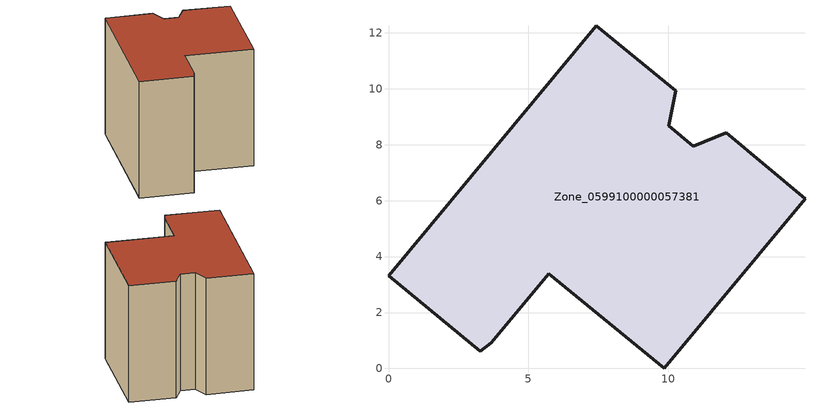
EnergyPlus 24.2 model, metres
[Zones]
Zone_0599100000057381
 floor ground (C_G): 0,3.32 7.43,12.26 10.27,9.92 10.01,8.67 10.9,7.95 12.07,8.43 14.89,6.07 9.85,0 5.73,3.38 3.68,0.92 3.27,0.61 z0
 wall outside (C_F): 14.89,6.07 12.07,8.43 10.9,7.95 10.01,8.67 10.27,9.92 7.43,12.26 0,3.32 3.27,0.61 3.68,0.92 5.73,3.38 9.85,0 14.89,6.07 z0:9.71
 roof outside (C_R): 3.68,0.92 5.73,3.38 9.85,0 14.89,6.07 12.07,8.43 10.9,7.95 10.01,8.67 10.27,9.92 7.43,12.26 0,3.32 3.27,0.61 z9.71
[BUILDING]
Pand.0599100000057381: North Axis=0; Terrain=City; Loads Convergence Tolerance Value=0.04; Temperature Convergence Tolerance Value=0.4; Solar Distribution=FullExterior; Maximum Number of Warmup Days=25; Minimum Number of Warmup Days=1
[Site:Location]
Rotterdam.The.Hague.AP_ZH_NLD Design_Conditions: Latitude=51.96; Longitude=4.45; Time Zone=1; Elevation=-4.5
[SITE:GROUNDTEMPERATURE:BUILDINGSURFACE]
18, 18, 18, 18, 18, 18, 18, 18, 18, 18, 18, 18
[MATERIAL] Thermal Absorptance=0.9; Solar Absorptance=0.7; Visible Absorptance=0.7
Name | Roughness | Thickness | Conductivity | Density | Specific Heat
G.TC.1946 | MediumSmooth | 0.15 | 1 | 540 | 1210
F.TC.1946 | Rough | 0.3 | 0.857143 | 1920 | 840
R.TC.1946 | MediumRough | 0.2 | 0.909091 | 1500 | 1000
[CONSTRUCTION]
C_G: G.TC.1946
C_F: F.TC.1946
C_R: R.TC.1946
[ZONE]
Zone_0599100000057381: Type=1; Multiplier=1; Ceiling Height=Autocalculate; Volume=Autocalculate; Floor Area=autocalculate; Part of Total Floor Area=Yes
[ZONEINFILTRATION:DESIGNFLOWRATE]
Infil_Zone_0599100000057381: Zone or ZoneList or Space or SpaceList=Zone_0599100000057381; Schedule=AlwaysOn; Design Flow Rate Calculation Method=Flow/Area; Flow Rate per Floor Area=0.003; Constant Term Coefficient=1; Temperature Term Coefficient=0; Velocity Term Coefficient=0; Velocity Squared Term Coefficient=0
[HVACTEMPLATE:ZONE:IDEALLOADSAIRSYSTEM]
Zone_0599100000057381: Maximum Heating Supply Air Temperature=50; Minimum Cooling Supply Air Temperature=13; Maximum Heating Supply Air Humidity Ratio=0.0156; Minimum Cooling Supply Air Humidity Ratio=0.0077; Heating Limit=NoLimit; Cooling Limit=NoLimit; Dehumidification Control Type=ConstantSensibleHeatRatio; Cooling Sensible Heat Ratio=0.7; Dehumidification Setpoint=60; Humidification Control Type=None; Humidification Setpoint=30; Outdoor Air Method=None; Outdoor Air Flow Rate per Person=0.00944; Outdoor Air Flow Rate per Zone Floor Area=0; Outdoor Air Flow Rate per Zone=0; Demand Controlled Ventilation Type=None; Outdoor Air Economizer Type=NoEconomizer; Heat Recovery Type=None; Sensible Heat Recovery Effectiveness=0.7; Latent Heat Recovery Effectiveness=0.65
[ZONECONTROL:THERMOSTAT]
ThermostatControl_Zone_0599100000057381: Zone or ZoneList=Zone_0599100000057381; Control Type Schedule=DualSetpointControlType; Control 1=Thermostat_Zone_0599100000057381; Temperature Difference Between Cutout And Setpoint=0
[THERMOSTATSETPOINT:DUALSETPOINT]
Thermostat_Zone_0599100000057381: Heating Setpoint Temperature Schedule=HeatingSetpoint_Zone_0599100000057381; Cooling Setpoint Temperature Schedule=CoolingSetpoint_Zone_0599100000057381
[SCHEDULE:COMPACT]
HeatingSetpoint_Zone_0599100000057381: Through: 12/31, For: AllDays, Until: 24:00, 21
CoolingSetpoint_Zone_0599100000057381: Through: 12/31, For: AllDays, Until: 24:00, 24
DualSetpointControlType: Through: 12/31, For: AllDays, Until: 24:00, 4
AlwaysOn: Through: 12/31, For: AllDays, Until: 24:00, 1
